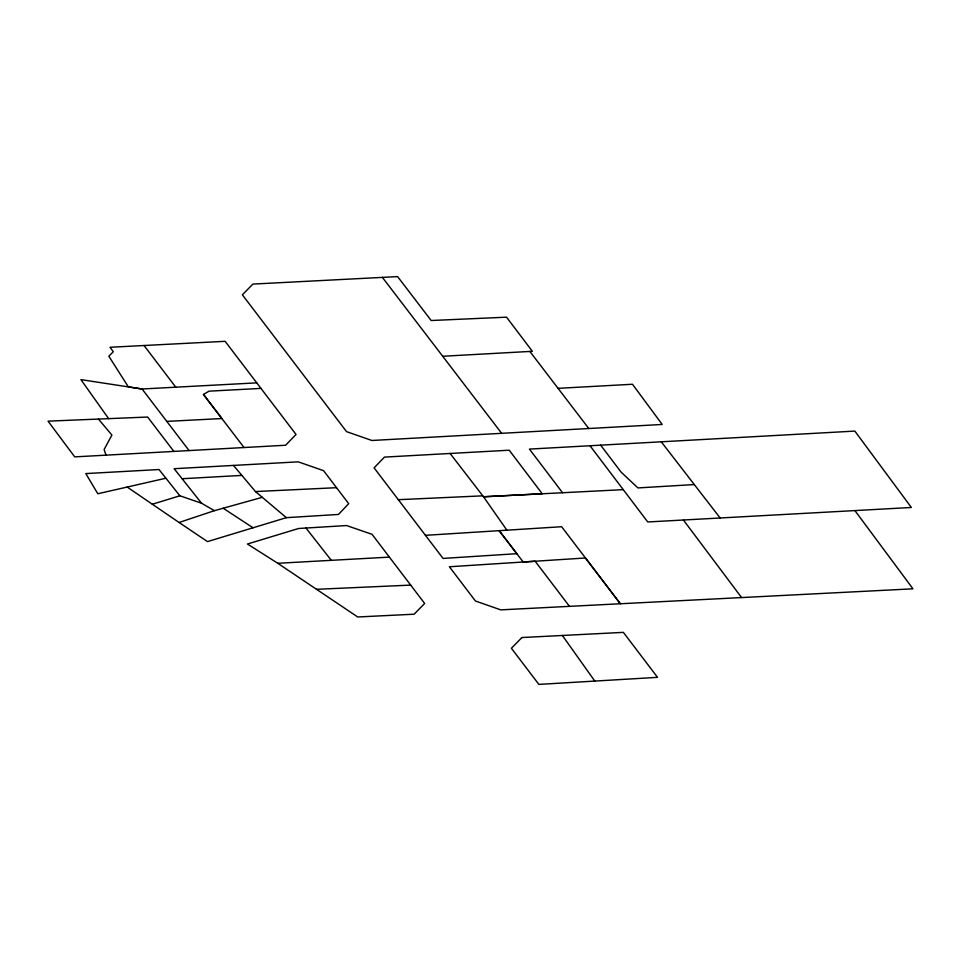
<?xml version="1.0" encoding="UTF-8"?>
<svg xmlns="http://www.w3.org/2000/svg" width="961" height="961" viewBox="0 0 961 961"><rect width="100%" height="100%" fill="white"/><g stroke="black" fill="none" stroke-linecap="round" stroke-linejoin="round"><path stroke-width="1.44" d="M244.034 447.526L203.468 394.454L208.993 391.175L260.972 388.4L296.024 434.456L285.621 445.243L74.73 456.883L48.05 421.146L147.646 417.038L173.881 451.406M127.176 487.047L179.07 522.484L214.411 510.675L262.269 497.317M152.343 504.237L179.875 495.78L201.594 503.264L214.411 510.675M201.594 503.264L174.133 468.704L298.246 461.845L323.581 470.674L348.699 503.672L338.464 514.447L286.378 517.667L207.504 541.608L179.07 522.484M165.917 478.218L97.806 493.75L85.805 473.581L159.009 469.533L179.875 495.78M425.447 535.325L561.632 526.724L620.338 603.76L912.95 588.817L854.906 510.579M305.994 528.045L298.559 528.502L247.457 544.022L277.789 563.29L357.72 616.986L414.119 614.199L424.666 603.484L372.063 534.328L346.561 525.547L305.994 528.045L331.293 560.335M694.31 484.56L637.924 487.924L621.082 472.103L600.661 445.159M442.697 356.267L532.37 351.306L506.543 317.178L431.177 320.518L397.602 276.6L252.875 284.084L242.376 294.823L346.537 431.645L371.871 440.486L662.213 424.462L632.482 384.256L558.077 388.34M182.109 478.734L241.884 475.407M562.557 492.741L529.427 449.099L854.834 431.093L911.364 507.48L647.738 521.967L590.018 445.748M277.789 563.29L389.373 557.116M256.743 382.862L142.06 388.989L128.366 386.899L108.833 356.231L113.314 351.714L109.998 347.281L225.114 341.311L260.972 388.4M166.806 421.399L221.883 418.54L203.468 394.454M623.281 489.642L483.515 496.777L450.12 453.484M569.465 606.343L535.145 561.236L449.388 566.762L475.431 600.997L500.729 609.863L620.338 603.76L585.477 557.981L523.192 562.005L499.179 530.664L516.826 553.692L443.045 558.425L374.093 467.863L384.472 457.1L509.21 450.204L542.232 493.762L483.515 496.777L506.891 530.172M233.475 465.412L255.458 491.564L336.506 487.695M398.359 499.696L482.794 495.84M316.517 589.309L410.659 585.105M223.168 508.237L253.067 527.781M255.458 491.564L286.378 517.667M98.442 419.068L111.908 435.057L104.124 449.496L105.986 455.142M661.252 441.796L720.149 517.991M529.859 351.45L588.781 428.498M382.394 277.393L501.63 433.315M189.077 450.577L142.06 388.989L80.928 379.631L108.641 418.648M144.054 345.516L175.779 387.187M683.415 520.021L741.568 597.562M562.377 635.473L594.799 681.073M521.895 637.539L511.396 648.279L538.881 684.4L657.528 677.349L623.365 632.362L521.895 637.539"/></g></svg>
